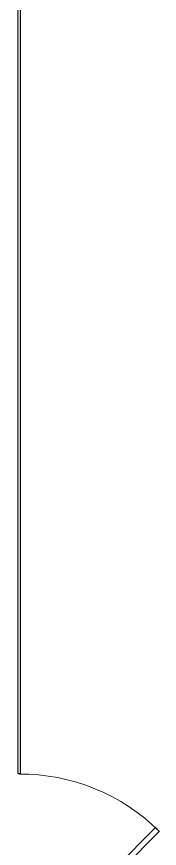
# Model space of a CAD drawing. Header units: inches. Extents: x 385 to 2249, y -1773 to -36.
# Drawn here: x 977.7 to 1003.7, y -1372.2 to -1220.2 of the extents above; entities that cross this region are included whole.
import ezdxf

# ---------------------------------------------------------------- set-up
doc = ezdxf.new("R2010")
doc.units = ezdxf.units.IN
doc.header["$MEASUREMENT"] = 0
for name, color, linetype, lineweight in [('A-DOOR', 31, 'Continuous', 13), ('A-WALL-PATT', 111, 'Continuous', 13), ('I-WALL', 2, 'Continuous', 13)]:
    doc.layers.add(name, color=color, linetype=linetype, lineweight=lineweight)

# ---------------------------------------------------------------- blocks, each defined once
blk = doc.blocks.new('Single Glass Door1 - 36_ x 84_-5468083-Level 7 POWER _ SIGNAL')
at = {"layer": 'A-DOOR', "color": 8, "lineweight": 20}
for p, q in [((-7.42, 25.57), (-8.12, 24.87)), ((-8.12, 24.87), (17.2, -0.46)), ((17.91, 0.25), (-7.42, 25.57)), ((17.2, -0.46), (17.91, 0.25))]:
    blk.add_line(p, q, dxfattribs=at)
at = {"layer": 'A-DOOR', "lineweight": 9}
blk.add_arc((17.91, 0.25), 35.81, 135, 180.5, dxfattribs=at)

msp = doc.modelspace()

# ---------------------------------------------------------------- hatches: boundary and pattern name
at = {"layer": 'A-WALL-PATT', "lineweight": 9}
h = msp.add_hatch(color=7, dxfattribs=at)
h.paths.add_polyline_path([(978.41, -1394.76), (978.41, -1394.51), (977.91, -1394.51), (977.91, -1394.76)], flags=0)
h.paths.add_polyline_path([(978.41, -1358.51), (978.41, -1096.9), (977.91, -1096.9), (977.91, -1358.51)], flags=0)

# ---------------------------------------------------------------- linework, layer by layer
at = {"layer": 'I-WALL', "color": 8, "lineweight": 20}
for p, q in [((977.91, -1096.9), (977.91, -1358.51)), ((978.41, -1358.51), (978.41, -1135.79)), ((977.91, -1358.51), (978.41, -1358.51))]:
    msp.add_line(p, q, dxfattribs=at)

# ---------------------------------------------------------------- block references
at = {"layer": 'A-DOOR', "rotation": 269.9999999999999}
msp.add_blockref('Single Glass Door1 - 36_ x 84_-5468083-Level 7 POWER _ SIGNAL', (978.16, -1376.51), dxfattribs=at)

doc.saveas('drawing.dxf')
